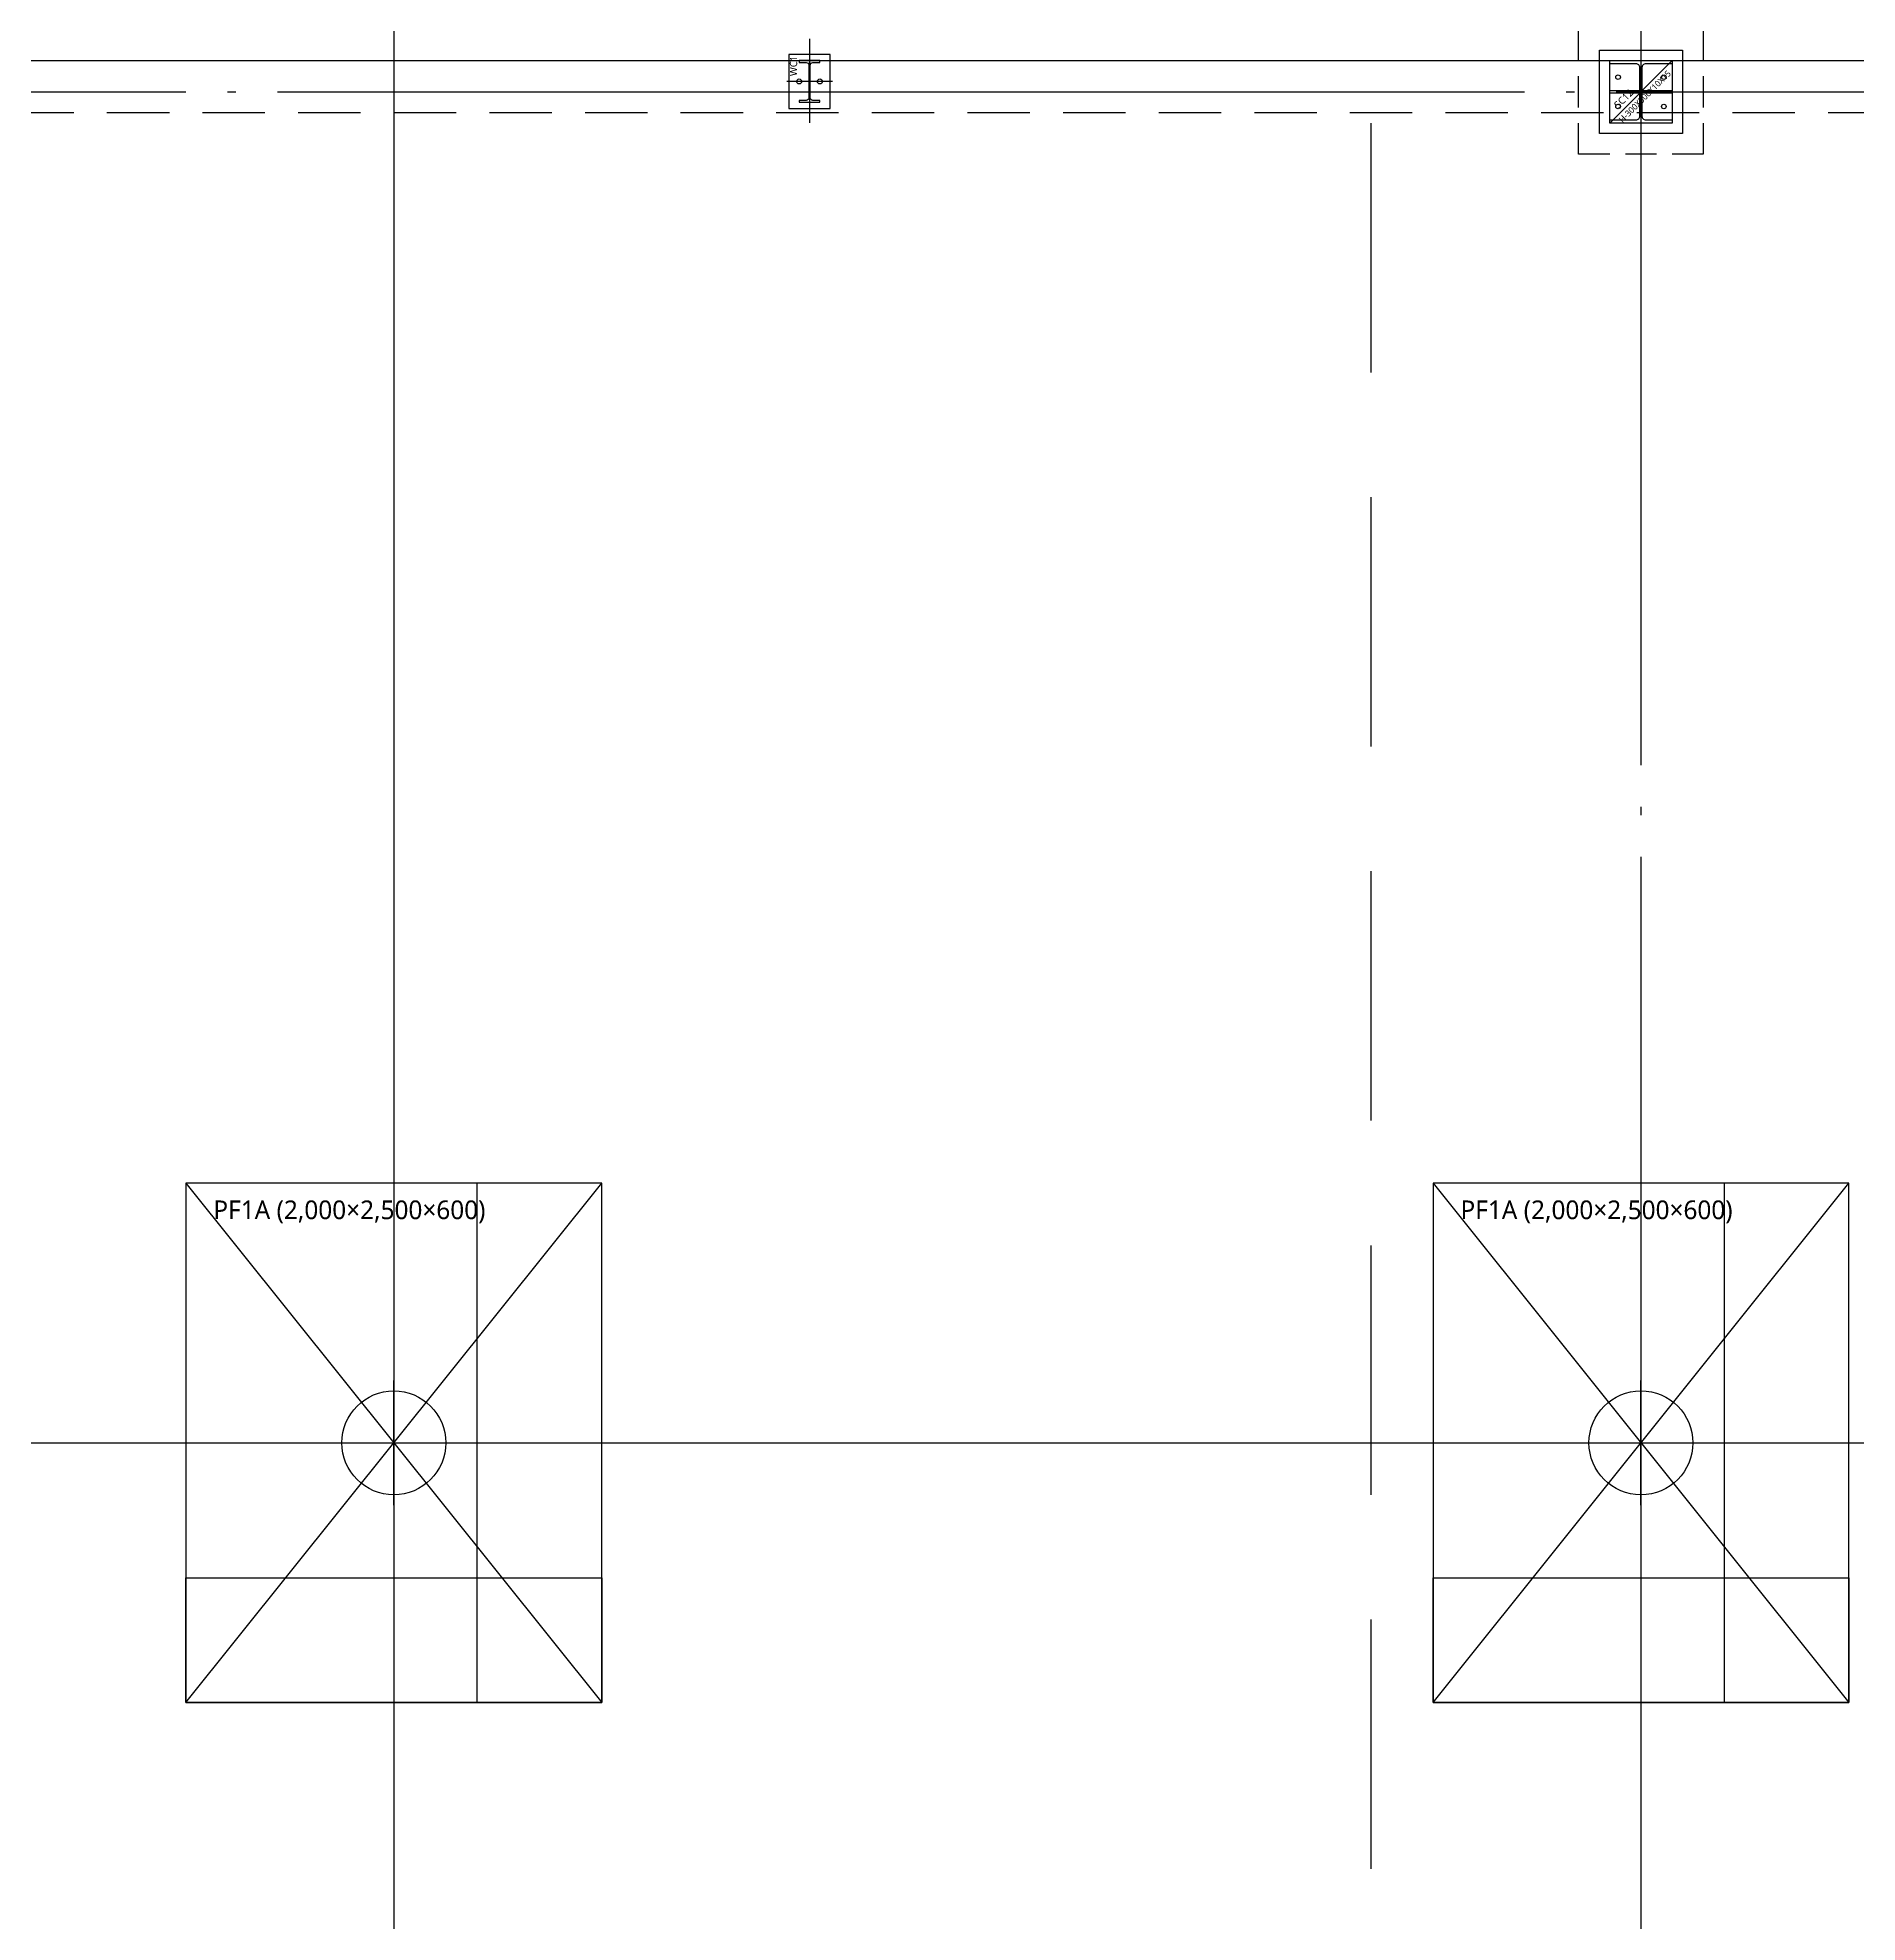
# Model space of a CAD drawing. Header units: millimetres. Extents: x -734060 to 504600, y -7739 to 118800.
# Drawn here: x -266613 to -257859, y 77093 to 86160 of the extents above; entities that cross this region are included whole.
import ezdxf
from ezdxf.enums import TextEntityAlignment as Align
from ezdxf.lldxf.tags import DXFTag

# ---------------------------------------------------------------- set-up
doc = ezdxf.new("R2010")
doc.units = ezdxf.units.MM
doc.header["$LTSCALE"] = 200
for name, pattern in [('CEN-GAUN', [32.2, 30, -1, 0.2, -1]), ('CONTINOUS', [0]), ('H3', [3, 2, -1]), ('HID', [2.3, 1.5, -0.8]), ('HIDDEN', [0.375, 0.25, -0.125])]:
    doc.linetypes.add(name, pattern=pattern)
doc.layers.get('DEFPOINTS').update_dxf_attribs({"color": 137})
for name, color, linetype in [('0-PIPE', 7, 'Continuous'), ('0-기초', 4, 'H3'), ('09GIRDER', 2, 'Continuous'), ('CEN', 1, 'CEN-GAUN'), ('G', 3, 'Continuous'), ('HAT-INS', 250, 'Continuous'), ('S-COL', 2, 'Continuous'), ('STEEL BASE', 13, 'Continuous'), ('WAL', 3, 'Continuous'), ('Z-하부구조체', 6, 'HIDDEN')]:
    doc.layers.add(name, color=color, linetype=linetype)
doc.layers.add('TEMP', color=171, linetype='Continuous', plot=False)
doc.styles.add('스타일1', font='malgun.ttf')
tags = doc.linetypes.add('DH-HID2', pattern=[1.2, 0.8, -0.4]).pattern_tags.tags
tags[6:7] = [DXFTag(74, 4), DXFTag(75, 0), DXFTag(340, '0'), DXFTag(46, 1.0), DXFTag(50, 0.0), DXFTag(44, 0.0), DXFTag(45, 0.0)]
tags[4:5] = [DXFTag(74, 4), DXFTag(75, 0), DXFTag(340, '0'), DXFTag(46, 1.0), DXFTag(50, 0.0), DXFTag(44, 0.0), DXFTag(45, 0.0)]

# ---------------------------------------------------------------- blocks, each defined once
blk = doc.blocks.new('X-CEN11')
at = {"layer": 'CEN', "color": 14, "linetype": 'CONTINOUS'}
for p, q in [((30000, 4216.4), (30000, -48378.3)), ((-9200, -6500), (76000, -6500))]:
    blk.add_line(p, q, dxfattribs=at)
blk = doc.blocks.new('X-CEN')
at = {"layer": 'CEN'}
for p, q in [((36000, 9200), (36000, -53000)), ((-9200, 0), (76000, 0))]:
    blk.add_line(p, q, dxfattribs=at)
blk = doc.blocks.new('파일')
at = {"layer": '0-PIPE', "color": 7, "linetype": 'Continuous'}
for p, q in [((0, -300), (0, 300)), ((-300, 0), (300, 0))]:
    blk.add_line(p, q, dxfattribs=at)
at = {"layer": '0-PIPE', "color": 3, "linetype": 'Continuous'}
blk.add_circle((0, 0), 250, dxfattribs=at)
blk = doc.blocks.new('SS-PF1A')
at = {"layer": '0-기초', "linetype": 'DH-HID2', "ltscale": 2.5}
blk.add_lwpolyline([(-1000, 1250), (-1000, -1250), (1000, -1250), (1000, 1250)], close=True, dxfattribs=at)
at = {"layer": 'DEFPOINTS'}
for p, q in [((-1000, 1250), (1000, -1250)), ((-1000, -1250), (1000, 1250))]:
    blk.add_line(p, q, dxfattribs=at)
for points in [[(1000, -1250), (1000, 1250), (400, 1250), (400, -1250)], [(-1000, -1250), (-1000, -650), (1000, -650), (1000, -1250)]]:
    blk.add_lwpolyline(points, close=True, dxfattribs=at)
at = {"layer": '0-기초'}
blk.add_blockref('파일', (0, 0), dxfattribs=at)
at = {"layer": 'DEFPOINTS', "style": '스타일1'}
blk.add_text('PF1A (2,000×2,500×600)', height=90, dxfattribs=at).set_placement((-213.7, 1121), align=Align.MIDDLE_CENTER)
blk = doc.blocks.new('X-1F-FD')
at = {"layer": '0-기초', "ltscale": 3}
blk.add_line((34700, -150), (34700, -14200), dxfattribs=at)
at = {"layer": 'S-COL'}
for p in [(30000, -6500), (36000, -6500)]:
    blk.add_blockref('SS-PF1A', p, dxfattribs=at)
blk = doc.blocks.new('S-WC1')
at = {"layer": 'DEFPOINTS'}
for p, q in [((0, 205), (0, -199)), ((110, 0), (-110, 0))]:
    blk.add_line(p, q, dxfattribs=at)
at = {"layer": 'STEEL BASE'}
blk.add_lwpolyline([(100, 130), (-100, 130), (-100, -130), (100, -130)], close=True, dxfattribs=at)
for centre in [(-50, 0), (50, 0)]:
    blk.add_circle(centre, 12, dxfattribs=at)
at = {"layer": 'WAL'}
blk.add_lwpolyline([(50, -100), (50, -91), (16, -91, -0.414214), (3, -78), (3, 78, -0.414214), (16, 91), (50, 91), (50, 100), (-50, 100), (-50, 91), (-16, 91, -0.414214), (-3, 78), (-3, -78, -0.414214), (-16, -91), (-50, -91), (-50, -100)], format="xyb", close=True, dxfattribs=at)
at = {"layer": 'TEMP', "style": '스타일1'}
blk.add_text('WC1', height=35, rotation=90, dxfattribs=at).set_placement((-59.6, 26))
blk = doc.blocks.new('S-SC12')
at = {"layer": '09GIRDER'}
blk.add_lwpolyline([(-150, -150), (-150, -135), (-23, -135, 0.414214), (-5, -117), (-5, 117, 0.414214), (-23, 135), (-150, 135), (-150, 150), (150, 150), (150, 135), (23, 135, 0.414214), (5, 117), (5, -117, 0.414214), (23, -135), (150, -135), (150, -150)], format="xyb", close=True, dxfattribs=at)
at = {"layer": 'DEFPOINTS'}
blk.add_line((-150, -150), (150, 150), dxfattribs=at)
blk.add_lwpolyline([(-150, 150), (150, 150), (150, -150), (-150, -150)], close=True, dxfattribs=at)
at = {"layer": 'STEEL BASE'}
for points in [[(-200, 200), (200, 200), (200, -200), (-200, -200)], [(-150, 6), (-5, 6), (-5, -6), (-150, -6)], [(5, 6), (150, 6), (150, -6), (5, -6)]]:
    blk.add_lwpolyline(points, close=True, dxfattribs=at)
for centre in [(-110, 70.5), (110, 70.5), (-110, -70.5), (110, -70.5)]:
    blk.add_circle(centre, 11, dxfattribs=at)
at = {"layer": 'DEFPOINTS', "style": '스타일1'}
blk.add_text('H-300X300X10X15', height=30, rotation=45, dxfattribs=at).set_placement((18.7, -22.5), align=Align.MIDDLE_CENTER)
blk.add_text('SC12', height=35, rotation=45, dxfattribs=at).set_placement((-108.6, -82.9))
blk = doc.blocks.new('x-stu-1Fcol')
for name, p in [('S-WC1', (32000, 50)), ('S-SC12', (36000, 0))]:
    blk.add_blockref(name, p)
blk = doc.blocks.new('X-S-PDH')
at = {"layer": 'Z-하부구조체', "color": 251, "ltscale": 3}
blk.add_lwpolyline([(35700, 300), (36300, 300), (36300, -300), (35700, -300)], close=True, dxfattribs=at)

msp = doc.modelspace()

# ---------------------------------------------------------------- linework, layer by layer
at = {"layer": 'DEFPOINTS'}
msp.add_lwpolyline([(-295050, 86050), (-223750, 86050), (-223750, 42750), (-295050, 42750)], close=True, dxfattribs=at)
at = {"layer": 'G', "color": 7, "linetype": 'HID'}
msp.add_lwpolyline([(-294800, 85800), (-224000, 85800), (-224000, 43000), (-294800, 43000)], close=True, dxfattribs=at)

# ---------------------------------------------------------------- block references
for name in ['X-S-PDH', 'x-stu-1Fcol', 'X-1F-FD']:
    msp.add_blockref(name, (-294900, 85900))
at = {"layer": '0-기초', "color": 252, "linetype": 'CONTINOUS', "ltscale": 3}
msp.add_blockref('X-CEN11', (-294900, 85900), dxfattribs=at)
at = {"layer": 'HAT-INS'}
msp.add_blockref('X-CEN', (-294900, 85900), dxfattribs=at)

doc.saveas('drawing.dxf')
